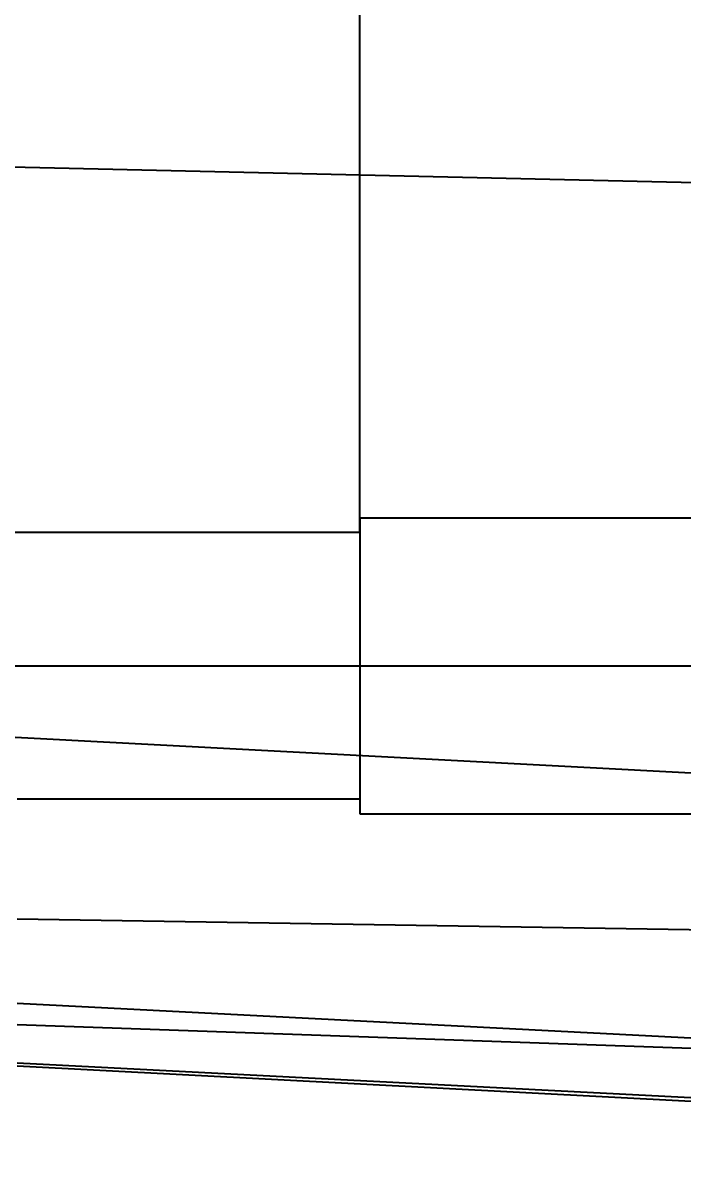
# Model space of a CAD drawing. Header units: millimetres. Extents: x 632 to 3922, y 1402 to 2001.
# Drawn here: x 3706.83 to 3715.74, y 1825.01 to 1840.65 of the extents above; entities that cross this region are included whole.
import ezdxf
from ezdxf.lldxf.tags import DXFTag

# ---------------------------------------------------------------- set-up
doc = ezdxf.new("R2010")
doc.units = ezdxf.units.MM
for name, color, linetype in [('7', 7, 'Continuous'), ('8', 8, 'Continuous'), ('CE', 1, 'CENTER'), ('DIM', 7, 'Continuous'), ('H1', 2, 'HIDDEN'), ('H2', 4, 'HIDDEN')]:
    doc.layers.add(name, color=color, linetype=linetype)
doc.styles.add('SY', font='romans.shx', dxfattribs={"width": 0.85, "height": 3, "bigfont": 'ghs.shx'})
tags = doc.linetypes.add('CENTER', pattern=[2, 1.25, -0.25, 0.25, -0.25]).pattern_tags.tags
tags[10:11] = [DXFTag(74, 4), DXFTag(75, 0), DXFTag(340, '0'), DXFTag(46, 1.0), DXFTag(50, 0.0), DXFTag(44, 0.0), DXFTag(45, 0.0)]
tags[8:9] = [DXFTag(74, 4), DXFTag(75, 0), DXFTag(340, '0'), DXFTag(46, 1.0), DXFTag(50, 0.0), DXFTag(44, 0.0), DXFTag(45, 0.0)]
tags[6:7] = [DXFTag(74, 4), DXFTag(75, 0), DXFTag(340, '0'), DXFTag(46, 1.0), DXFTag(50, 0.0), DXFTag(44, 0.0), DXFTag(45, 0.0)]
tags[4:5] = [DXFTag(74, 4), DXFTag(75, 0), DXFTag(340, '0'), DXFTag(46, 1.0), DXFTag(50, 0.0), DXFTag(44, 0.0), DXFTag(45, 0.0)]
tags = doc.linetypes.add('HIDDEN', pattern=[0.375, 0.25, -0.125]).pattern_tags.tags
tags[6:7] = [DXFTag(74, 4), DXFTag(75, 0), DXFTag(340, '0'), DXFTag(46, 1.0), DXFTag(50, 0.0), DXFTag(44, 0.0), DXFTag(45, 0.0)]
tags[4:5] = [DXFTag(74, 4), DXFTag(75, 0), DXFTag(340, '0'), DXFTag(46, 1.0), DXFTag(50, 0.0), DXFTag(44, 0.0), DXFTag(45, 0.0)]
doc.dimstyles.new('BaseStyle', dxfattribs={"dimtxt": 3, "dimasz": 2, "dimexe": 0.6, "dimexo": 0, "dimgap": 1, "dimtad": 1, "dimdsep": 46, "dimtxsty": 'SY', "dimcen": 0, "dimclrd": 3, "dimclre": 3, "dimclrt": 7, "dimaunit": 1, "dimazin": 0, "dimtfac": 1, "dimtmove": 0, "dimatfit": 3, "dimfxl": 1, "dimtolj": 1, "dimtzin": 0, "dimarcsym": 0})

# ---------------------------------------------------------------- blocks, each defined once
blk = doc.blocks.new('*D793')
at = {"layer": 'Defpoints', "color": 0}
for p in [(3711.378, 1881.969), (3736.378, 1860.969), (3711.378, 1833.769)]:
    blk.add_point(p, dxfattribs=at)
at = {"layer": 'DIM', "color": 3, "lineweight": -2}
blk.add_line((3711.378, 1833.769), (3711.378, 1887.098), dxfattribs=at)
at = {"layer": 'DIM', "color": 7, "insert": (3708.878, 1885.033), "char_height": 3, "attachment_point": 5, "rotation": 90, "style": 'SY', "bg_fill": 3, "box_fill_scale": 1.1, "bg_fill_color": 256, "bg_fill_true_color": 13158600, "bg_fill_transparency": 0}
blk.add_mtext('\\A1;25', dxfattribs=at)

msp = doc.modelspace()

# ---------------------------------------------------------------- linework, layer by layer
at = {"layer": '7'}
msp.add_line((3736.378, 1829.444), (3703.284, 1831.178), dxfattribs=at)
msp.add_polyline3d([(3706.748, 1826.562, 0), (3736.378, 1825.009, 0)], dxfattribs=at)
at = {"layer": '8'}
msp.add_line((3706.748, 1827.123), (3736.378, 1826.084), dxfattribs=at)
at = {"layer": 'CE'}
for p, q in [((3694.65, 1831.969), (3709.748, 1831.969)), ((3694.7, 1831.969), (3766.07, 1831.969))]:
    msp.add_line(p, q, dxfattribs=at)
at = {"layer": 'H1'}
for p, q in [((3706.323, 1838.717), (3736.378, 1838.029)), ((3736.378, 1828.066), (3706.748, 1828.546)), ((3706.748, 1827.41), (3736.378, 1825.891)), ((3736.378, 1825.08), (3706.748, 1826.599))]:
    msp.add_line(p, q, dxfattribs=at)
at = {"layer": 'H2'}
for p, q in [((3711.378, 1833.969), (3762.07, 1833.969)), ((3711.378, 1833.969), (3711.378, 1829.969)), ((3711.378, 1833.769), (3706.296, 1833.769)), ((3706.748, 1830.169), (3711.378, 1830.169)), ((3711.378, 1829.969), (3762.07, 1829.969))]:
    msp.add_line(p, q, dxfattribs=at)

# ---------------------------------------------------------------- next in the draw order: dimensions: what is measured, and where the dimension line sits
at = {"layer": 'DIM'}
dim = msp.add_ordinate_dim(feature_location=(3711.378, 1833.769), offset=(0, 48.2), dtype=1, origin=(3736.378, 1860.969), dimstyle='BaseStyle', override={"dimtfill": 1}, dxfattribs=at)
dim.commit()
dim.dimension.update_dxf_attribs({"geometry": '*D793', "text_midpoint": (3708.878, 1885.033)})

doc.saveas('drawing.dxf')
